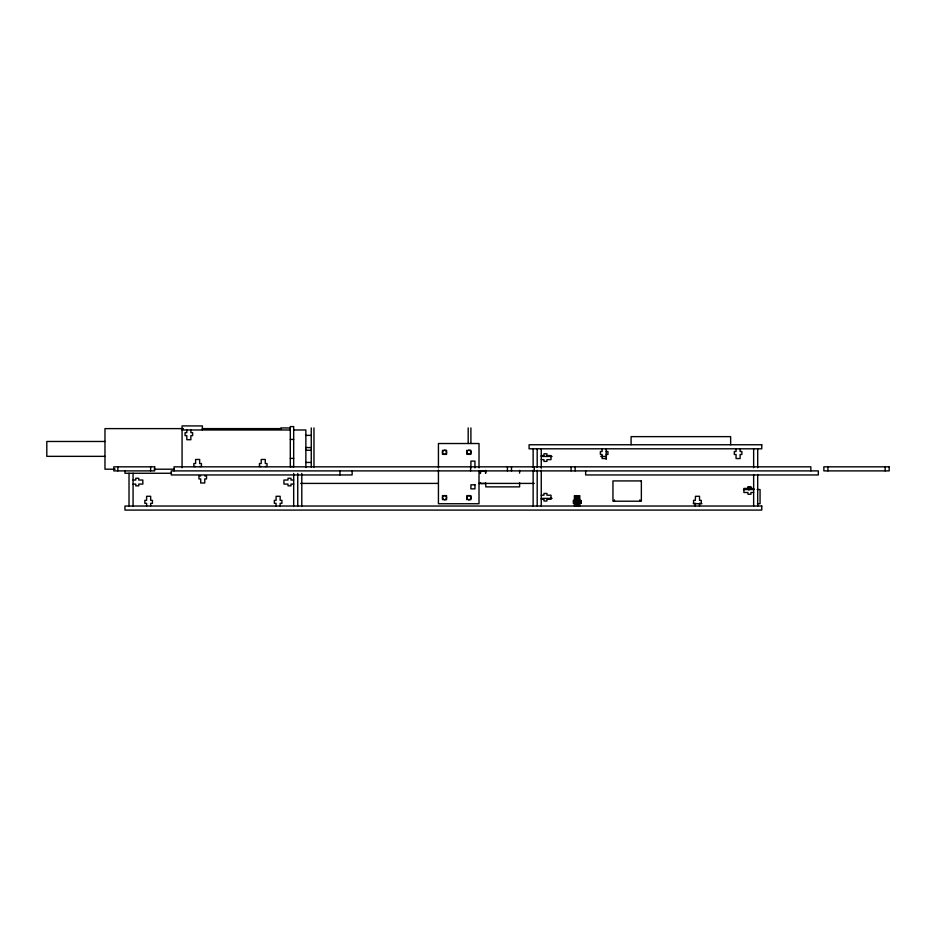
<?xml version="1.0" encoding="UTF-8"?>
<svg xmlns="http://www.w3.org/2000/svg" width="936" height="936" viewBox="0 0 936 936"><rect width="100%" height="100%" fill="white"/><g stroke="black" fill="none" stroke-linecap="round" stroke-linejoin="round"><path stroke-width="1.4" d="M480.238 473.452L480.858 471.276L485.293 471.276L485.655 473.452M480.238 482.824L479.875 483.584M485.293 483.584L485.655 482.824M290.3 427.939L280.835 427.939L280.835 429.308M183.456 428.618L104.972 428.618L104.972 469.205L115.14 469.205M202.351 428.618L280.835 428.618M182.075 429.975L290.3 429.975M293.682 429.975L305.861 429.975L305.861 467.485M305.674 435.38L311.267 435.38M290.3 439.44L293.682 439.44M104.972 441.476L46.8 441.476L46.8 456.347L104.972 456.347M305.674 447.56L311.267 447.56M305.674 450.263L311.267 450.263M443.839 450.298L446.542 450.298L446.542 454.346L442.494 454.346L442.494 450.298M468.187 450.298L470.902 450.298L470.902 454.346L466.842 454.346L466.842 450.298M606.189 451.515L607.944 451.515L607.944 454.486L606.189 454.486M541.254 455.575L543.956 455.575L543.956 453.808L546.94 453.808L546.94 455.575L551 455.575L551 459.623L546.94 459.623L546.94 461.389L543.956 461.389L543.956 459.623L541.254 459.623M541.254 456.452L552.076 456.452M600.783 456.452L606.189 456.452M290.3 458.383L293.682 458.383M606.189 458.546L602.129 458.546L602.129 454.486L600.374 454.486L600.374 451.515L602.129 451.515L602.129 448.8M305.674 462.442L311.267 462.442M195.601 466.502L193.846 466.502L193.846 463.519L195.601 463.519L195.601 459.459L199.66 459.459L199.66 463.519L201.427 463.519L201.427 466.502L199.66 466.502M261.214 466.502L259.459 466.502L259.459 463.519L261.214 463.519L261.214 459.459L265.274 459.459L265.274 463.519L267.029 463.519L267.029 466.502L265.274 466.502M290.3 466.502L293.682 466.502M154.054 469.205L174.412 469.205M171.522 473.265L124.956 473.265L124.956 470.551M200.714 475.968L198.959 475.968L198.959 478.94L200.714 478.94L200.714 482.999L204.773 482.999L204.773 478.94L206.528 478.94L206.528 475.968L204.773 475.968M133.076 480.028L135.778 480.028L135.778 478.261L138.762 478.261L138.762 480.028L142.822 480.028L142.822 484.087L138.762 484.087L138.762 485.842L135.778 485.842L135.778 484.087L133.076 484.087M293.682 480.028L290.979 480.028L290.979 478.261L287.995 478.261L287.995 480.028L283.947 480.028L283.947 484.087L287.995 484.087L287.995 485.842L290.979 485.842L290.979 484.087L293.682 484.087M300.667 483.409L437.908 483.409M478.799 483.409L534.28 483.409M480.367 482.648L480.858 483.561L485.293 483.561M747.899 487.492L750.695 487.492M753.644 488.44L750.941 488.44L750.941 486.685L747.958 486.685L747.958 488.44L743.898 488.44L743.898 492.5L747.958 492.5L747.958 494.255L750.941 494.255L750.941 492.5L753.644 492.5M748.905 488.849L753.644 488.849M743.5 489.528L754.229 489.528M757.142 489.528L760.067 489.528L760.067 503.732L757.458 503.732M541.254 495.202L543.956 495.202L543.956 493.447L546.94 493.447L546.94 495.202L551 495.202L551 499.262L546.94 499.262L546.94 501.017L543.956 501.017L543.956 499.262L541.254 499.262M575.078 496.291L579.138 496.291M541.254 498.385L552.076 498.385M443.839 499.684L446.542 499.684L446.542 495.624L442.494 495.624L442.494 499.684M468.187 499.684L470.902 499.684L470.902 495.624L466.842 495.624L466.842 499.684M575.078 500.35L573.312 500.35L573.312 503.322L575.078 503.322M579.138 500.35L580.893 500.35L580.893 503.322L579.138 503.322M693.283 503.732L701.977 503.732M479.875 471.276L480.496 473.452M885.14 466.83L885.14 470.89M827.915 466.83L827.915 470.89M810.857 470.89L810.857 466.83L174.061 466.83L174.061 470.89M757.704 448.8L757.704 467.743M757.704 474.552L757.704 506.025M753.644 448.8L753.644 467.743M753.644 474.552L753.644 506.025M748.905 489.528L748.905 490.125M740.119 448.8L740.119 451.515L741.874 451.515L741.874 454.486L740.119 454.486L740.119 458.546L736.059 458.546L736.059 454.486L734.304 454.486L734.304 451.515L736.059 451.515L736.059 448.8M730.642 444.752L730.642 436.632L631.086 436.632L631.086 444.752M699.531 506.025L699.531 503.322L701.286 503.322L701.286 500.35L699.531 500.35L699.531 496.291L695.471 496.291L695.319 500.339L693.564 500.339L693.564 503.322L695.319 503.322L695.319 506.025M639.873 499.859L639.873 501.216M614.437 499.859L614.437 501.216M606.189 448.8L606.189 459.342M585.644 470.89L585.644 474.95L818.321 474.95L818.321 470.89L171.241 470.89L171.241 474.95L352.135 474.95L352.135 470.89M581.162 500.83L581.162 503.428M580.484 500.83L580.484 503.428M579.805 495.624L579.805 506.025M579.138 495.624L579.138 506.025M578.46 495.624L578.46 506.025M577.781 495.624L577.781 506.025M577.102 495.624L577.102 506.025M576.424 495.624L576.424 506.025M575.757 495.624L575.757 506.025M575.149 466.83L575.149 470.89M575.078 495.624L575.078 506.025M574.4 495.624L574.4 506.025M573.721 500.83L573.721 503.428M571.089 466.83L571.089 470.89M541.254 448.8L541.254 468.164M541.254 470.258L541.254 506.025M537.194 448.8L537.194 467.403M537.194 470.258L537.194 506.025M534.269 466.83L534.269 470.89M533.134 448.8L533.134 467.403M533.134 470.258L533.134 506.025M519.597 470.352L519.597 473.148M519.597 482.602L519.597 486.872L485.772 486.872L485.772 483.725M511.489 466.83L511.489 470.89M507.429 466.83L507.429 470.89M485.772 470.352L485.772 472.727M480.367 472.001L480.367 472.727M479.01 467.906L479.01 443.524L438.434 443.524L438.434 467.906M479.01 470.773L479.01 503.743L438.434 503.743L438.434 470.012M474.95 467.883L474.95 461.12L470.902 461.12L470.902 467.883M470.902 427.939L470.902 443.488M470.597 466.83L470.597 470.89M468.187 427.939L468.187 443.5M339.955 470.89L339.955 474.95M313.969 427.939L313.969 467.064M311.267 427.939L311.267 467.064M301.801 473.452L301.801 506.025M297.742 473.452L297.742 506.025M293.682 466.947L293.682 426.594L290.3 426.594L290.3 466.947M293.682 473.452L293.682 506.025M280.156 506.025L280.156 503.322L281.911 503.322L281.911 500.35L280.156 500.35L280.156 496.291L276.097 496.291L276.097 500.35L274.342 500.35L274.342 503.322L276.097 503.322L276.097 506.025M202.375 429.975L202.375 425.915L182.075 425.915L182.075 467.754M190.874 429.975L190.874 432.678L192.629 432.678L192.629 435.649L190.874 435.649L190.874 439.709L186.814 439.709L186.814 435.649L185.059 435.649L185.059 432.678L186.814 432.678L186.814 429.975M150.626 466.83L150.626 470.89M150.661 506.025L150.661 503.322L152.428 503.322L152.428 500.35L150.661 500.35L150.661 496.291L146.601 496.291L146.601 500.35L144.846 500.35L144.846 503.322L146.601 503.322L146.601 506.025M133.076 473.265L133.076 506.025M129.016 473.265L129.016 506.025M117.854 466.83L117.854 470.89M761.764 444.752L529.086 444.752L529.086 448.8L761.764 448.8L761.764 444.752M154.686 466.83L113.806 466.83L113.806 470.89L154.686 470.89L154.686 466.83M889.2 466.83L823.855 466.83L823.855 470.89L889.2 470.89L889.2 466.83M641.359 480.928L612.951 480.928L612.951 501.216L641.359 501.216L641.359 480.928M474.95 484.801L470.902 484.801L470.902 488.861L474.95 488.861L474.95 484.801M761.764 506.025L124.956 506.025L124.956 510.085L761.764 510.085L761.764 506.025M443.5 454.077A2.024 2.024 0 0 0 446.542 452.322A2.024 2.024 0 0 0 443.5 450.567A2.024 2.024 0 0 0 443.5 454.077M443.5 499.414A2.024 2.024 0 0 0 446.542 497.659A2.024 2.024 0 0 0 443.5 495.904A2.024 2.024 0 0 0 443.5 499.414M467.848 454.077A2.024 2.024 0 0 0 470.902 452.322A2.024 2.024 0 0 0 467.848 450.567A2.024 2.024 0 0 0 467.848 454.077M467.848 499.414A2.024 2.024 0 0 0 470.902 497.659A2.024 2.024 0 0 0 467.848 495.904A2.024 2.024 0 0 0 467.848 499.414"/></g></svg>
